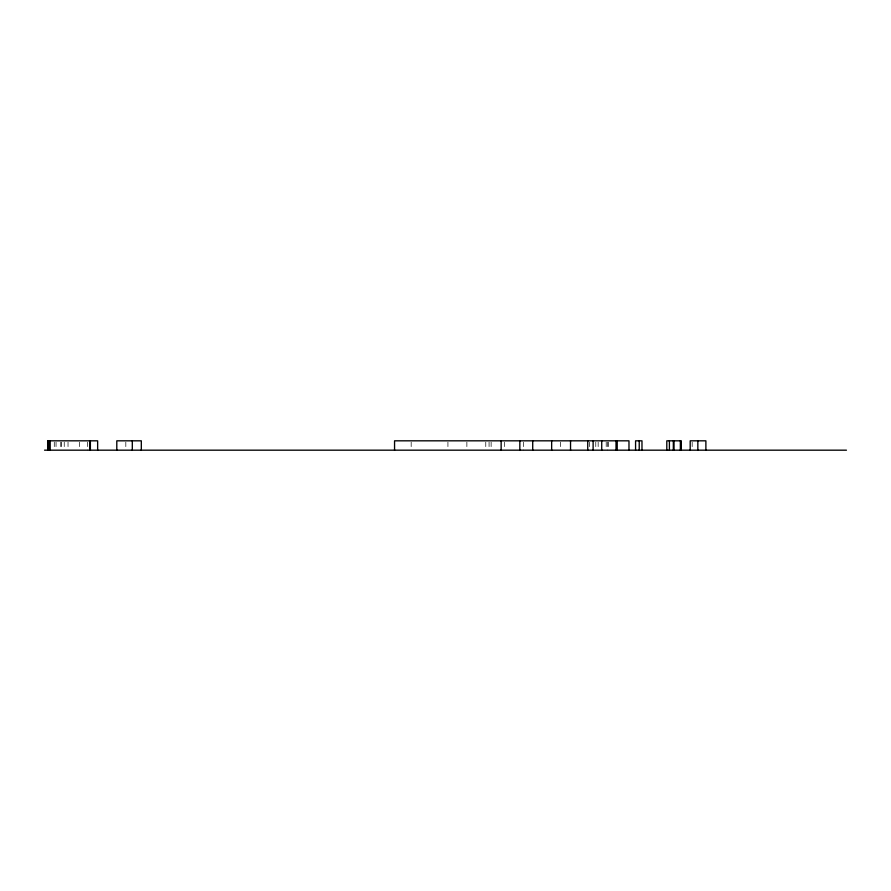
<?xml version="1.0" encoding="UTF-8"?>
<svg xmlns="http://www.w3.org/2000/svg" width="891" height="891" viewBox="0 0 891 891"><rect width="100%" height="100%" fill="white"/><g stroke="black" fill="none" stroke-linecap="round" stroke-linejoin="round"><path stroke-width="0.67" stroke-dasharray="4.46 3.34" d="M692.173 442.159L692.173 448.841M608.375 442.159L608.375 448.841M607.45 442.159L607.45 450.178M606.203 442.159L606.203 448.841M598.151 442.159L598.151 448.841M595.778 442.159L595.778 448.841M589.441 442.159L589.441 448.841M560.484 442.159L560.484 448.841M523.607 442.159L523.607 450.178M504.662 442.159L504.662 448.841M491.13 442.159L491.13 448.841M489.07 442.159L489.07 448.841M485.773 442.159L485.773 448.841M466.873 442.159L466.873 448.841M447.928 442.159L447.928 448.841M411.174 442.159L411.174 448.841M125.82 442.159L125.82 448.841M87.507 442.159L87.507 450.178M79.511 442.159L79.511 448.841M68.028 442.159L68.028 448.841M64.241 442.159L64.241 448.841M61.635 442.159L61.635 448.841M60.755 442.159L60.755 448.841M56.044 442.159L56.044 448.841M54.284 442.159L54.284 448.841"/><path stroke-width="1.34" d="M44.55 450.178L846.45 450.178M705.884 450.178L705.884 440.822L690.191 440.822L690.191 450.178M697.842 440.822L697.842 450.178M681.325 450.178L681.325 440.822L666.802 440.822L666.802 450.178M680.345 440.822L680.345 450.178M674.03 440.822L674.03 450.178M673.329 440.822L673.329 450.178M669.397 440.822L669.397 450.178M641.977 450.178L641.977 440.822L635.573 440.822L635.573 450.178M639.226 440.822L639.226 450.178M628.979 450.178L628.979 440.822L394.557 440.822L394.557 450.178M617.207 440.822L617.207 450.178M616.015 440.822L616.015 450.178M601.726 440.822L601.726 450.178M593.116 440.822L593.116 450.178M587.737 440.822L587.737 450.178M570.541 440.822L570.541 450.178M551.652 440.822L551.652 450.178M532.718 440.822L532.718 450.178M519.832 440.822L519.832 450.178M501.143 440.822L501.143 450.178M141.313 450.178L141.313 440.822L116.799 440.822L116.799 450.178M132.302 440.822L132.302 450.178M97.642 450.178L97.642 440.822L47.657 440.822L47.657 450.178M90.381 440.822L90.381 450.178M89.646 440.822L89.646 450.178M50.197 440.822L50.197 450.178M49.306 440.822L49.217 450.178M47.969 440.822L47.969 450.178"/></g></svg>
